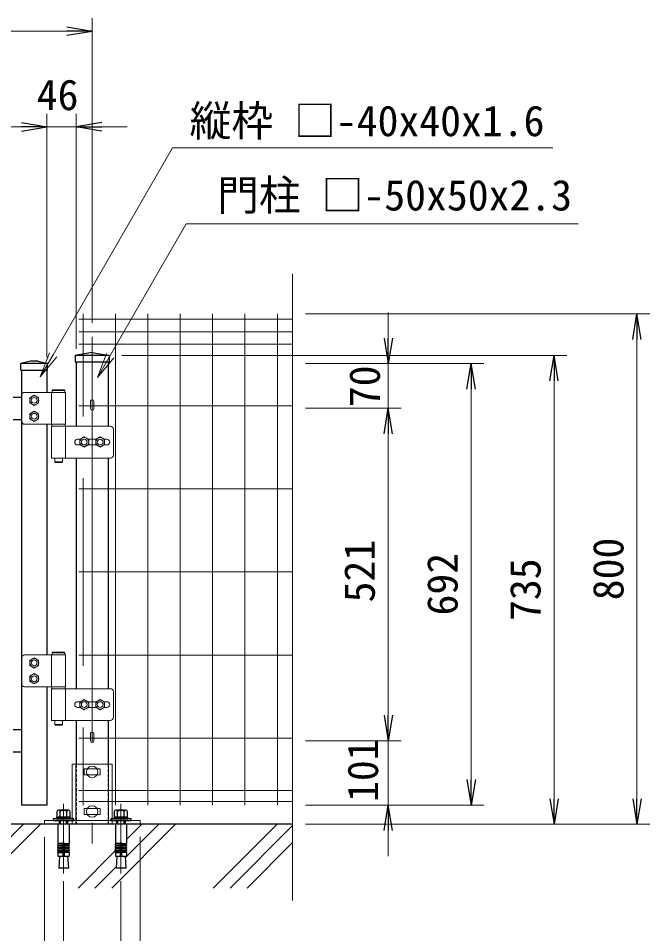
# Model space of a CAD drawing. Units: millimetres, scale not verified. Extents: x -3536 to 4864, y -2970 to 2970.
# Drawn here: x 1529 to 2519, y -179 to 1256 of the extents above; entities that cross this region are included whole.
import ezdxf
from ezdxf.enums import TextEntityAlignment as Align

# ---------------------------------------------------------------- set-up
doc = ezdxf.new("R2010")
doc.units = ezdxf.units.MM
doc.header["$LTSCALE"] = 20
for name, pattern in [('DASHED', [7.5, 6, -1.5]), ('USER1', [50.8, 31.75, -6.35, 6.35, -6.35]), ('USER3', [0.375, 0.25, -0.125])]:
    doc.linetypes.add(name, pattern=pattern)
for name, color, linetype, lineweight in [('0-1_D-BMK', 2, 'USER1', 13), ('0-2_D-STR1', 1, 'Continuous', 25), ('0-3_D-STR3', 3, 'Continuous', 13), ('0-4_D-STR-TXT', 7, 'Continuous', 13), ('0-5_D-STR2', 7, 'Continuous', 13), ('0-6_D-STR-DIM', 7, 'Continuous', 13), ('0-7_0', 7, 'Continuous', 25), ('0-9_D-DCR-HCH', 7, 'Continuous', 13), ('0-A_D-BGD', 7, 'Continuous', 25)]:
    doc.layers.add(name, color=color, linetype=linetype, lineweight=lineweight)
doc.styles.add('ＭＳ ゴシック', font='')
doc.styles.get('ＭＳ ゴシック').set_extended_font_data('MS Gothic')

# ---------------------------------------------------------------- blocks, each defined once
blk = doc.blocks.new('_Open')
at = {"layer": '0-7_0'}
blk.add_line((-20, 3.33), (0, 0), dxfattribs=at)
blk.add_lwpolyline([(-20, -3.33), (0, 0), (-20, 0)], dxfattribs=at)

msp = doc.modelspace()

# ---------------------------------------------------------------- linework, layer by layer
at = {"layer": '0-1_D-BMK'}
for p, q in [((1645.07, 757.26), (1645.07, -37.01)), ((1600.06, 24.9), (1600.06, -84.1)), ((1690.06, 24.9), (1690.06, -84.1))]:
    msp.add_line(p, q, dxfattribs=at)
at = {"layer": '0-2_D-STR1'}
for p, q in [((1645.07, 732.66), (1618.57, 727.99)), ((1645.07, 732.66), (1671.57, 727.99)), ((1548.07, 718.99), (1533.07, 714.99)), ((1560.07, 718.99), (1548.07, 718.99)), ((1560.07, 718.99), (1575.07, 714.99)), ((1671.57, 727.99), (1618.57, 727.99)), ((1618.57, 727.99), (1618.57, 717.99)), ((1618.57, 717.99), (1671.57, 717.99)), ((1620.07, 717.99), (1620.07, 616.99)), ((1671.57, 727.99), (1661.07, 727.99)), ((1661.07, 717.99), (1671.57, 717.99)), ((1670.07, 717.99), (1670.07, 616.99)), ((1671.57, 727.99), (1671.57, 717.99)), ((1575.07, 714.99), (1533.07, 714.99)), ((1533.07, 704.99), (1533.07, 714.99)), ((1533.07, 704.99), (1575.07, 704.99)), ((1534.07, 704.99), (1534.07, 22.99)), ((1574.07, 704.99), (1574.07, 669.99)), ((1575.07, 704.99), (1575.07, 714.99)), ((1534.07, 662.09), (1521.07, 662.09)), ((1534.07, 627.09), (1521.07, 627.09)), ((1574.07, 619.99), (1574.07, 258.49)), ((1620.07, 566.99), (1620.07, 205.49)), ((1670.07, 566.99), (1670.07, 205.49)), ((1574.07, 208.49), (1574.07, 22.99)), ((1620.07, 155.49), (1620.07, 86.99)), ((1670.07, 155.49), (1670.07, 86.99)), ((1534.07, 141.09), (1521.07, 141.09)), ((1534.07, 106.09), (1521.07, 106.09)), ((1574.07, 22.99), (1534.07, 22.99)), ((1670.07, -7.01), (1620.07, -7.01))]:
    msp.add_line(p, q, dxfattribs=at)
at = {"layer": '0-2_D-STR1', "linetype": 'USER3'}
for p, q in [((1620.07, 86.99), (1620.07, -7.01)), ((1670.07, 86.99), (1670.07, -7.01))]:
    msp.add_line(p, q, dxfattribs=at)
at = {"layer": '0-3_D-STR3'}
for p, q in [((1534.07, 664.99), (1534.07, 624.99)), ((1603.07, 669.99), (1539.07, 669.99)), ((1581.47, 669.99), (1581.47, 619.99)), ((1602.27, 672.99), (1582.27, 672.99)), ((1602.27, 669.99), (1582.27, 669.99)), ((1601.27, 673.99), (1583.27, 673.99)), ((1603.07, 669.99), (1603.07, 619.99)), ((1642.47, 656.71), (1642.47, 644.54)), ((1647.67, 656.71), (1647.67, 644.54)), ((1539.07, 619.99), (1603.07, 619.99)), ((1581.77, 619.99), (1602.77, 619.99)), ((1602.77, 619.99), (1602.77, 616.99)), ((1581.47, 616.99), (1673.47, 616.99)), ((1581.47, 616.99), (1581.47, 566.99)), ((1603.07, 616.99), (1603.07, 566.99)), ((1678.47, 611.99), (1678.47, 571.99)), ((1622.07, 596.49), (1626.33, 596.49)), ((1638.8, 596.49), (1651.33, 596.49)), ((1663.8, 596.49), (1668.07, 596.49)), ((1622.07, 587.49), (1626.33, 587.49)), ((1638.8, 587.49), (1651.33, 587.49)), ((1663.8, 587.49), (1668.07, 587.49)), ((1673.47, 566.99), (1581.47, 566.99)), ((1586.27, 566.99), (1586.27, 560.99)), ((1587.27, 559.99), (1586.27, 560.99)), ((1598.27, 560.99), (1586.27, 560.99)), ((1597.27, 559.99), (1587.27, 559.99)), ((1597.27, 559.99), (1598.27, 560.99)), ((1598.27, 566.99), (1598.27, 560.99)), ((1603.07, 258.49), (1539.07, 258.49)), ((1581.47, 258.49), (1581.47, 208.49)), ((1582.27, 261.49), (1582.27, 258.49)), ((1602.27, 261.49), (1582.27, 261.49)), ((1602.27, 258.49), (1582.27, 258.49)), ((1603.07, 258.49), (1603.07, 208.49)), ((1534.07, 253.49), (1534.07, 213.49)), ((1539.07, 208.49), (1603.07, 208.49)), ((1581.47, 205.49), (1581.47, 155.49)), ((1581.47, 205.49), (1673.47, 205.49)), ((1603.07, 205.49), (1603.07, 155.49)), ((1678.47, 200.49), (1678.47, 160.49)), ((1622.07, 184.99), (1626.33, 184.99)), ((1622.07, 175.99), (1626.33, 175.99)), ((1638.8, 184.99), (1651.33, 184.99)), ((1638.8, 175.99), (1651.33, 175.99)), ((1663.8, 184.99), (1668.07, 184.99)), ((1663.8, 175.99), (1668.07, 175.99)), ((1673.47, 155.49), (1581.47, 155.49)), ((1586.27, 155.49), (1586.27, 149.49)), ((1598.27, 155.49), (1598.27, 149.49)), ((1642.47, 135.71), (1642.47, 123.54)), ((1647.67, 135.71), (1647.67, 123.54)), ((1676.56, 86.99), (1676.56, -1.01)), ((1657.56, 79.74), (1632.55, 79.74)), ((1632.55, 79.74), (1632.55, 70.24)), ((1657.55, 79.74), (1657.55, 70.24)), ((1657.55, 70.24), (1632.56, 70.24)), ((1657.56, 17.74), (1632.55, 17.74)), ((1632.55, 17.74), (1632.55, 8.24)), ((1657.55, 17.74), (1657.55, 8.24)), ((1657.55, 8.24), (1632.56, 8.24)), ((1570.07, -1.01), (1720.07, -1.01)), ((1591.41, -7.01), (1608.71, -7.01)), ((1681.41, -7.01), (1698.71, -7.01)), ((1720.07, -1.01), (1720.07, -7.01))]:
    msp.add_line(p, q, dxfattribs=at)
at = {"layer": '0-3_D-STR3', "linetype": 'DASHED'}
for p, q in [((1619.56, 86.99), (1619.56, -7.01)), ((1670.56, 86.99), (1670.56, -7.01)), ((1593.06, -1.01), (1593.06, -7.01)), ((1607.06, -1.01), (1607.06, -7.01)), ((1613.56, -1.01), (1613.56, -7.01)), ((1676.56, -1.01), (1676.56, -7.01)), ((1683.06, -1.01), (1683.06, -7.01)), ((1697.06, -1.01), (1697.06, -7.01))]:
    msp.add_line(p, q, dxfattribs=at)
at = {"layer": '0-3_D-STR3', "lineweight": 25}
for p, q in [((1607.86, 15.09), (1592.27, 15.09)), ((1594.06, 15.09), (1606.06, 15.09)), ((1697.86, 15.09), (1682.27, 15.09)), ((1684.06, 15.09), (1696.06, 15.09)), ((1584.06, 1.29), (1584.06, -1.01)), ((1616.06, 1.29), (1584.06, 1.29)), ((1610.81, 4.29), (1589.31, 4.29)), ((1589.31, 4.29), (1589.31, 1.29)), ((1589.31, 1.29), (1610.81, 1.29)), ((1589.67, 12.59), (1589.67, 4.29)), ((1589.67, 4.29), (1610.46, 4.29)), ((1594.87, 4.29), (1594.87, 12.59)), ((1598.56, 4.29), (1599.37, 1.29)), ((1601.56, 1.29), (1600.76, 4.29)), ((1605.26, 4.29), (1605.26, 12.59)), ((1610.46, 4.29), (1610.46, 12.59)), ((1610.81, 1.29), (1610.81, 4.29)), ((1616.06, -1.01), (1616.06, 1.29)), ((1674.06, 1.29), (1674.06, -1.01)), ((1706.06, 1.29), (1674.06, 1.29)), ((1700.81, 4.29), (1679.31, 4.29)), ((1679.31, 4.29), (1679.31, 1.29)), ((1679.31, 1.29), (1700.81, 1.29)), ((1679.67, 12.59), (1679.67, 4.29)), ((1679.67, 4.29), (1700.46, 4.29)), ((1684.87, 4.29), (1684.87, 12.59)), ((1688.56, 4.29), (1689.37, 1.29)), ((1691.56, 1.29), (1690.76, 4.29)), ((1695.26, 4.29), (1695.26, 12.59)), ((1700.46, 4.29), (1700.46, 12.59)), ((1700.81, 1.29), (1700.81, 4.29)), ((1706.06, -1.01), (1706.06, 1.29)), ((1584.06, -1.01), (1616.06, -1.01)), ((1591.41, -7.01), (1591.41, -37.05)), ((1594.07, -1.01), (1594.07, -7.01)), ((1595.15, -7.01), (1595.15, -1.01)), ((1604.99, -7.01), (1604.99, -1.01)), ((1606.07, -7.01), (1606.07, -1.01)), ((1608.71, -7.01), (1608.71, -37.05)), ((1674.06, -1.01), (1706.06, -1.01)), ((1681.41, -7.01), (1681.41, -37.05)), ((1684.07, -1.01), (1684.07, -7.01)), ((1685.15, -7.01), (1685.15, -1.01)), ((1694.99, -7.01), (1694.99, -1.01)), ((1696.07, -7.01), (1696.07, -1.01)), ((1698.71, -7.01), (1698.71, -37.05)), ((1599.06, -37.05), (1591.41, -37.05)), ((1591.41, -39.55), (1591.85, -37.09)), ((1591.41, -39.55), (1599.06, -39.55)), ((1591.41, -39.55), (1591.41, -41.05)), ((1591.41, -41.05), (1599.06, -41.05)), ((1591.41, -43.55), (1591.85, -41.09)), ((1599.06, -37.05), (1599.06, -57.01)), ((1601.06, -37.05), (1608.71, -37.05)), ((1601.06, -37.05), (1601.06, -57.01)), ((1608.71, -39.55), (1601.06, -39.55)), ((1608.71, -41.05), (1601.06, -41.05)), ((1608.71, -39.55), (1608.28, -37.09)), ((1608.71, -43.55), (1608.28, -41.09)), ((1608.71, -39.55), (1608.71, -41.05)), ((1689.06, -37.05), (1681.41, -37.05)), ((1681.41, -39.55), (1681.85, -37.09)), ((1681.41, -39.55), (1689.06, -39.55)), ((1681.41, -39.55), (1681.41, -41.05)), ((1681.41, -41.05), (1689.06, -41.05)), ((1681.41, -43.55), (1681.85, -41.09)), ((1689.06, -37.05), (1689.06, -57.01)), ((1691.06, -37.05), (1698.71, -37.05)), ((1691.06, -37.05), (1691.06, -57.01)), ((1698.71, -39.55), (1691.06, -39.55)), ((1698.71, -41.05), (1691.06, -41.05)), ((1698.71, -39.55), (1698.28, -37.09)), ((1698.71, -43.55), (1698.28, -41.09)), ((1698.71, -39.55), (1698.71, -41.05)), ((1591.41, -43.55), (1599.06, -43.55)), ((1591.41, -43.55), (1591.41, -45.05)), ((1591.41, -45.05), (1599.06, -45.05)), ((1591.41, -47.55), (1591.85, -45.09)), ((1591.41, -47.55), (1599.06, -47.55)), ((1591.41, -47.55), (1591.41, -49.05)), ((1591.41, -51.51), (1591.85, -49.05)), ((1591.41, -49.05), (1599.06, -49.05)), ((1591.41, -51.51), (1599.06, -51.51)), ((1591.41, -51.51), (1591.41, -57.01)), ((1591.41, -57.01), (1608.71, -57.01)), ((1593.57, -57.01), (1592.49, -76.11)), ((1608.71, -43.55), (1601.06, -43.55)), ((1608.71, -45.05), (1601.06, -45.05)), ((1608.71, -47.55), (1601.06, -47.55)), ((1608.71, -49.05), (1601.06, -49.05)), ((1608.71, -51.51), (1601.06, -51.51)), ((1606.56, -57.01), (1607.64, -76.11)), ((1608.71, -47.55), (1608.28, -45.09)), ((1608.71, -51.51), (1608.28, -49.05)), ((1608.71, -43.55), (1608.71, -45.05)), ((1608.71, -47.55), (1608.71, -49.05)), ((1608.71, -51.51), (1608.71, -57.01)), ((1681.41, -43.55), (1689.06, -43.55)), ((1681.41, -43.55), (1681.41, -45.05)), ((1681.41, -45.05), (1689.06, -45.05)), ((1681.41, -47.55), (1681.85, -45.09)), ((1681.41, -47.55), (1689.06, -47.55)), ((1681.41, -47.55), (1681.41, -49.05)), ((1681.41, -51.51), (1681.85, -49.05)), ((1681.41, -49.05), (1689.06, -49.05)), ((1681.41, -51.51), (1689.06, -51.51)), ((1681.41, -51.51), (1681.41, -57.01)), ((1681.41, -57.01), (1698.71, -57.01)), ((1683.57, -57.01), (1682.49, -76.11)), ((1698.71, -43.55), (1691.06, -43.55)), ((1698.71, -45.05), (1691.06, -45.05)), ((1698.71, -47.55), (1691.06, -47.55)), ((1698.71, -49.05), (1691.06, -49.05)), ((1698.71, -51.51), (1691.06, -51.51)), ((1696.56, -57.01), (1697.64, -76.11)), ((1698.71, -47.55), (1698.28, -45.09)), ((1698.71, -51.51), (1698.28, -49.05)), ((1698.71, -43.55), (1698.71, -45.05)), ((1698.71, -47.55), (1698.71, -49.05)), ((1698.71, -51.51), (1698.71, -57.01)), ((1607.64, -76.11), (1592.49, -76.11)), ((1697.64, -76.11), (1682.49, -76.11))]:
    msp.add_line(p, q, dxfattribs=at)
at = {"layer": '0-3_D-STR3'}
for points in [[(1554.07, 665.59), (1547.05, 661.54), (1547.05, 653.44), (1554.07, 649.39), (1561.08, 653.44), (1561.08, 661.54)], [(1554.07, 640.59), (1547.05, 636.54), (1547.05, 628.44), (1554.07, 624.39), (1561.08, 628.44), (1561.08, 636.54)], [(1632.57, 600.09), (1625.55, 596.04), (1625.55, 587.94), (1632.57, 583.89), (1639.58, 587.94), (1639.58, 596.04)], [(1657.57, 600.09), (1650.55, 596.04), (1650.55, 587.94), (1657.57, 583.89), (1664.58, 587.94), (1664.58, 596.04)], [(1554.07, 254.09), (1547.05, 250.04), (1547.05, 241.94), (1554.07, 237.89), (1561.08, 241.94), (1561.08, 250.04)], [(1554.07, 229.09), (1547.05, 225.04), (1547.05, 216.94), (1554.07, 212.89), (1561.08, 216.94), (1561.08, 225.04)], [(1632.57, 188.59), (1625.55, 184.54), (1625.55, 176.44), (1632.57, 172.39), (1639.58, 176.44), (1639.58, 184.54)], [(1657.57, 188.59), (1650.55, 184.54), (1650.55, 176.44), (1657.57, 172.39), (1664.58, 176.44), (1664.58, 184.54)]]:
    msp.add_lwpolyline(points, close=True, dxfattribs=at)
for points in [[(1583.27, 673.99), (1582.27, 672.99), (1582.27, 669.99)], [(1601.27, 673.99), (1602.27, 672.99), (1602.27, 669.99)], [(1581.77, 619.99), (1581.77, 616.99), (1602.77, 616.99)], [(1601.27, 262.49), (1583.27, 262.49), (1582.27, 261.49)], [(1601.27, 262.49), (1602.27, 261.49), (1602.27, 258.49)], [(1581.77, 208.49), (1602.77, 208.49), (1602.77, 205.49)], [(1581.77, 208.49), (1581.77, 205.49), (1602.77, 205.49)], [(1597.27, 148.49), (1598.27, 149.49), (1586.27, 149.49)], [(1597.27, 148.49), (1587.27, 148.49), (1586.27, 149.49)], [(1676.56, 86.99), (1613.56, 86.99), (1613.56, -1.01)], [(1570.07, -1.01), (1570.07, -7.01), (1720.07, -7.01)]]:
    msp.add_lwpolyline(points, dxfattribs=at)
for centre, radius in [((1554.07, 657.49), 7.03), ((1554.07, 657.49), 4.5), ((1554.07, 632.49), 7.03), ((1554.07, 632.49), 4.5), ((1632.57, 591.99), 7.03), ((1632.57, 591.99), 4.5), ((1657.57, 591.99), 7.03), ((1657.57, 591.99), 4.5), ((1554.07, 245.99), 7.03), ((1554.07, 245.99), 4.5), ((1554.07, 220.99), 7.03), ((1554.07, 220.99), 4.5), ((1632.57, 180.49), 7.03), ((1657.57, 180.49), 7.03), ((1632.57, 180.49), 4.5), ((1657.57, 180.49), 4.5), ((1645.06, 74.99), 9), ((1645.07, 12.99), 9)]:
    msp.add_circle(centre, radius, dxfattribs=at)
for centre, radius, start, end in [((1539.07, 664.99), 5, 90, 180), ((1645.07, 644.54), 2.6, 180, 0), ((1539.07, 624.99), 5, 180, 270), ((1673.47, 611.99), 5, 0, 90), ((1622.07, 591.99), 4.5, 90, 180), ((1622.07, 591.99), 4.5, 180, 270), ((1668.07, 591.99), 4.5, 0, 90), ((1668.07, 591.99), 4.5, 270, 0), ((1673.47, 571.99), 5, 270, 0), ((1539.07, 253.49), 5, 90, 180), ((1539.07, 213.49), 5, 180, 270), ((1673.47, 200.49), 5, 0, 90), ((1622.07, 180.49), 4.5, 90, 180), ((1622.07, 180.49), 4.5, 180, 270), ((1668.07, 180.49), 4.5, 0, 90), ((1668.07, 180.49), 4.5, 270, 0), ((1673.47, 160.49), 5, 270, 0), ((1645.07, 123.54), 2.6, 180, 0)]:
    msp.add_arc(centre, radius, start, end, dxfattribs=at)
at = {"layer": '0-3_D-STR3', "lineweight": 25}
for centre, radius, start, end in [((1592.27, 12.49), 2.6, 2.20423, 177.79577), ((1600.06, 8.44), 6.65, 38.61324, 141.38676), ((1607.86, 12.49), 2.6, 2.20423, 177.79577), ((1682.27, 12.49), 2.6, 2.20423, 177.79577), ((1690.06, 8.44), 6.65, 38.61324, 141.38676), ((1697.86, 12.49), 2.6, 2.20423, 177.79577), ((1600.06, -37.05), 1, 0, 180), ((1690.06, -37.05), 1, 0, 180)]:
    msp.add_arc(centre, radius, start, end, dxfattribs=at)
at = {"layer": '0-3_D-STR3'}
for centre in [(1645.07, 656.69), (1645.07, 135.69)]:
    msp.add_ellipse(centre, major_axis=(-2.6, 0), ratio=0.649974, start_param=3.1415927, end_param=6.2831853, dxfattribs=at)
at = {"layer": '0-5_D-STR2'}
for p, q in [((1630.84, 632.19), (1630.84, 792.99)), ((1681.61, 22.99), (1681.61, 792.99)), ((1732.38, 22.99), (1732.38, 792.99)), ((1783.15, 22.99), (1783.15, 792.99)), ((1833.92, 22.99), (1833.92, 792.99)), ((1884.69, 22.99), (1884.69, 792.99)), ((1935.46, 22.99), (1935.46, 792.99)), ((1959.45, 784.56), (1623.86, 784.56)), ((1959.45, 764.99), (1623.86, 764.99)), ((1959.45, 745.42), (1623.86, 745.42)), ((1959.45, 648.99), (1623.86, 648.99)), ((1630.84, 241.44), (1630.84, 535.54)), ((1959.45, 518.74), (1623.86, 518.74)), ((1959.45, 388.49), (1623.86, 388.49)), ((1959.45, 258.24), (1623.86, 258.24)), ((1630.84, 22.99), (1630.84, 144.79)), ((1959.45, 127.99), (1623.86, 127.99)), ((1959.45, 45.99), (1623.86, 45.99)), ((1959.45, 28.39), (1623.86, 28.39))]:
    msp.add_line(p, q, dxfattribs=at)
at = {"layer": '0-6_D-STR-DIM'}
for p, q in [((1645.07, 779.16), (1645.07, 1256.36)), ((1605.07, 1236.36), (-314.93, 1236.36)), ((1574.07, 724.99), (1574.07, 1106.36)), ((1574.07, 724.99), (1574.07, 1106.36)), ((1620.07, 737.99), (1620.07, 1106.36)), ((690.07, 1086.36), (1534.07, 1086.36)), ((1534.07, 1086.36), (1494.07, 1086.36)), ((1574.07, 1086.36), (1620.07, 1086.36)), ((1660.07, 1086.36), (1700.07, 1086.36)), ((1959.45, 855.6), (1959.45, -126.64)), ((1979.45, 792.99), (2519.45, 792.99)), ((2109.45, 754.99), (2109.45, 794.99)), ((2499.45, 752.99), (2499.45, 32.99)), ((1589.4, 725.51), (1563.63, 694.2)), ((1678.96, 724.38), (1653.18, 693.07)), ((1691.57, 727.99), (2389.45, 727.99)), ((1979.45, 714.99), (2129.45, 714.99)), ((1979.45, 714.99), (2259.45, 714.99)), ((2109.45, 644.99), (2109.45, 714.99)), ((2239.45, 674.99), (2239.45, 62.99)), ((2369.45, 687.99), (2369.45, 32.99)), ((1979.45, 644.99), (2129.45, 644.99)), ((1999.45, 644.99), (2129.45, 644.99)), ((2109.45, 163.99), (2109.45, 604.99)), ((2109.45, 604.99), (2109.45, 564.99)), ((2109.45, 163.99), (2109.45, 203.99)), ((1979.45, 123.99), (2129.45, 123.99)), ((1979.45, 123.99), (2129.45, 123.99)), ((2109.45, 22.99), (2109.45, 123.99)), ((1979.45, 22.99), (2129.45, 22.99)), ((1979.45, 22.99), (2259.45, 22.99)), ((1979.45, -7.01), (2389.45, -7.01)), ((1979.45, -7.01), (2519.45, -7.01)), ((1570.07, -27.01), (1570.07, -408.02)), ((1720.07, -27.01), (1720.07, -408.02)), ((2109.45, -17.01), (2109.45, -57.01)), ((1600.06, -96.11), (1600.06, -270.84)), ((1690.06, -96.11), (1690.06, -270.84))]:
    msp.add_line(p, q, dxfattribs=at)
for points in [[(1577.85, 732.18), (1563.63, 694.2), (1583.63, 728.84), (1770.95, 1053.29), (2360.58, 1053.29), (2367.78, 1053.29)], [(1667.41, 731.04), (1653.18, 693.07), (1673.18, 727.71), (1792.42, 934.23), (2400.26, 934.23), (2407.46, 934.23)]]:
    msp.add_lwpolyline(points, dxfattribs=at)
at = {"layer": '0-9_D-DCR-HCH'}
for p, q in [((1437.23, -107.01), (1537.23, -7.01)), ((1463.75, -107.01), (1563.75, -7.01)), ((1675.88, -107.01), (1775.88, -7.01)), ((1696.71, -59.67), (1749.36, -7.01)), ((1698.71, -31.15), (1722.85, -7.01)), ((1834.98, -107.01), (1934.98, -7.01)), ((1861.5, -107.01), (1959.45, -9.05)), ((1888.01, -107.01), (1959.45, -35.57)), ((1622.85, -107.01), (1681.22, -48.64)), ((1649.36, -107.01), (1682.62, -73.76))]:
    msp.add_line(p, q, dxfattribs=at)
at = {"layer": '0-A_D-BGD'}
msp.add_line((1959.45, -7.01), (628.87, -7.01), dxfattribs=at)

# ---------------------------------------------------------------- block references
at = {"layer": '0-6_D-STR-DIM', "xscale": 2, "yscale": 2}
for p in [(1645.07, 1236.36), (1574.07, 1086.36), (1574.07, 1086.36)]:
    msp.add_blockref('_Open', p, dxfattribs=at)
for p, rotation in [((1620.07, 1086.36), 180), ((2499.45, 792.99), 90), ((2109.45, 714.99), 270), ((2369.45, 727.99), 90), ((2239.45, 714.99), 90), ((2109.45, 644.99), 90), ((2109.45, 644.99), 90), ((2109.45, 123.99), 270), ((2109.45, 123.99), 270), ((2239.45, 22.99), 270), ((2369.45, -7.01), 270), ((2499.45, -7.01), 270), ((2109.45, 22.99), 90)]:
    msp.add_blockref('_Open', p, dxfattribs=dict(at, rotation=rotation))

# ---------------------------------------------------------------- texts
at = {"layer": '0-4_D-STR-TXT', "style": 'ＭＳ ゴシック'}
for s, p in [('縦枠 □-40x40x1.6', (1797.74, 1057.17)), ('門柱 □-50x50x2.3', (1841, 940.67))]:
    msp.add_text(s, height=48.09, dxfattribs=at).set_placement(p, align=Align.BOTTOM_LEFT)
at = {"layer": '0-6_D-STR-DIM', "style": 'ＭＳ ゴシック'}
msp.add_text('46', height=48.09, dxfattribs=at).set_placement((1558.04, 1098.04), align=Align.BOTTOM_LEFT)
for s, p in [('70', (2110.7, 646.74)), ('521', (2102.71, 340.69)), ('800', (2492.71, 344.11)), ('692', (2232.71, 320.26)), ('735', (2362.71, 311.64)), ('101', (2107.87, 27.91))]:
    msp.add_text(s, height=48.09, rotation=90, dxfattribs=at).set_placement(p, align=Align.BOTTOM_LEFT)

doc.saveas('drawing.dxf')
